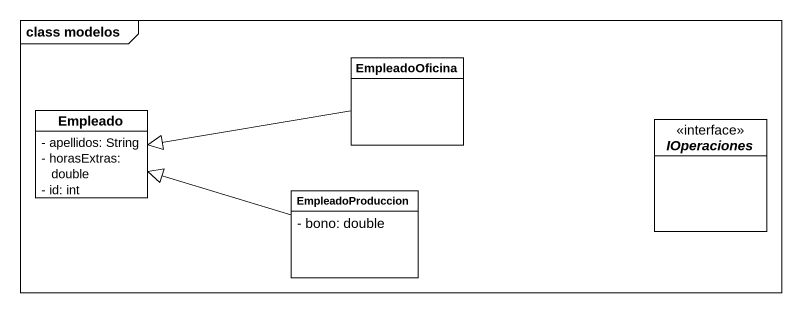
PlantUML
@startuml
mainframe class modelos
hide circle
hide empty members
skinparam classAttributeIconSize 0
class EmpleadoOficina
class Empleado {
  - apellidos: String
  - horasExtras: double
  - id: int
}
interface IOperaciones
class EmpleadoProduccion {
  - bono: double
}
EmpleadoOficina -left-|> Empleado
EmpleadoProduccion -left-|> Empleado
@enduml
